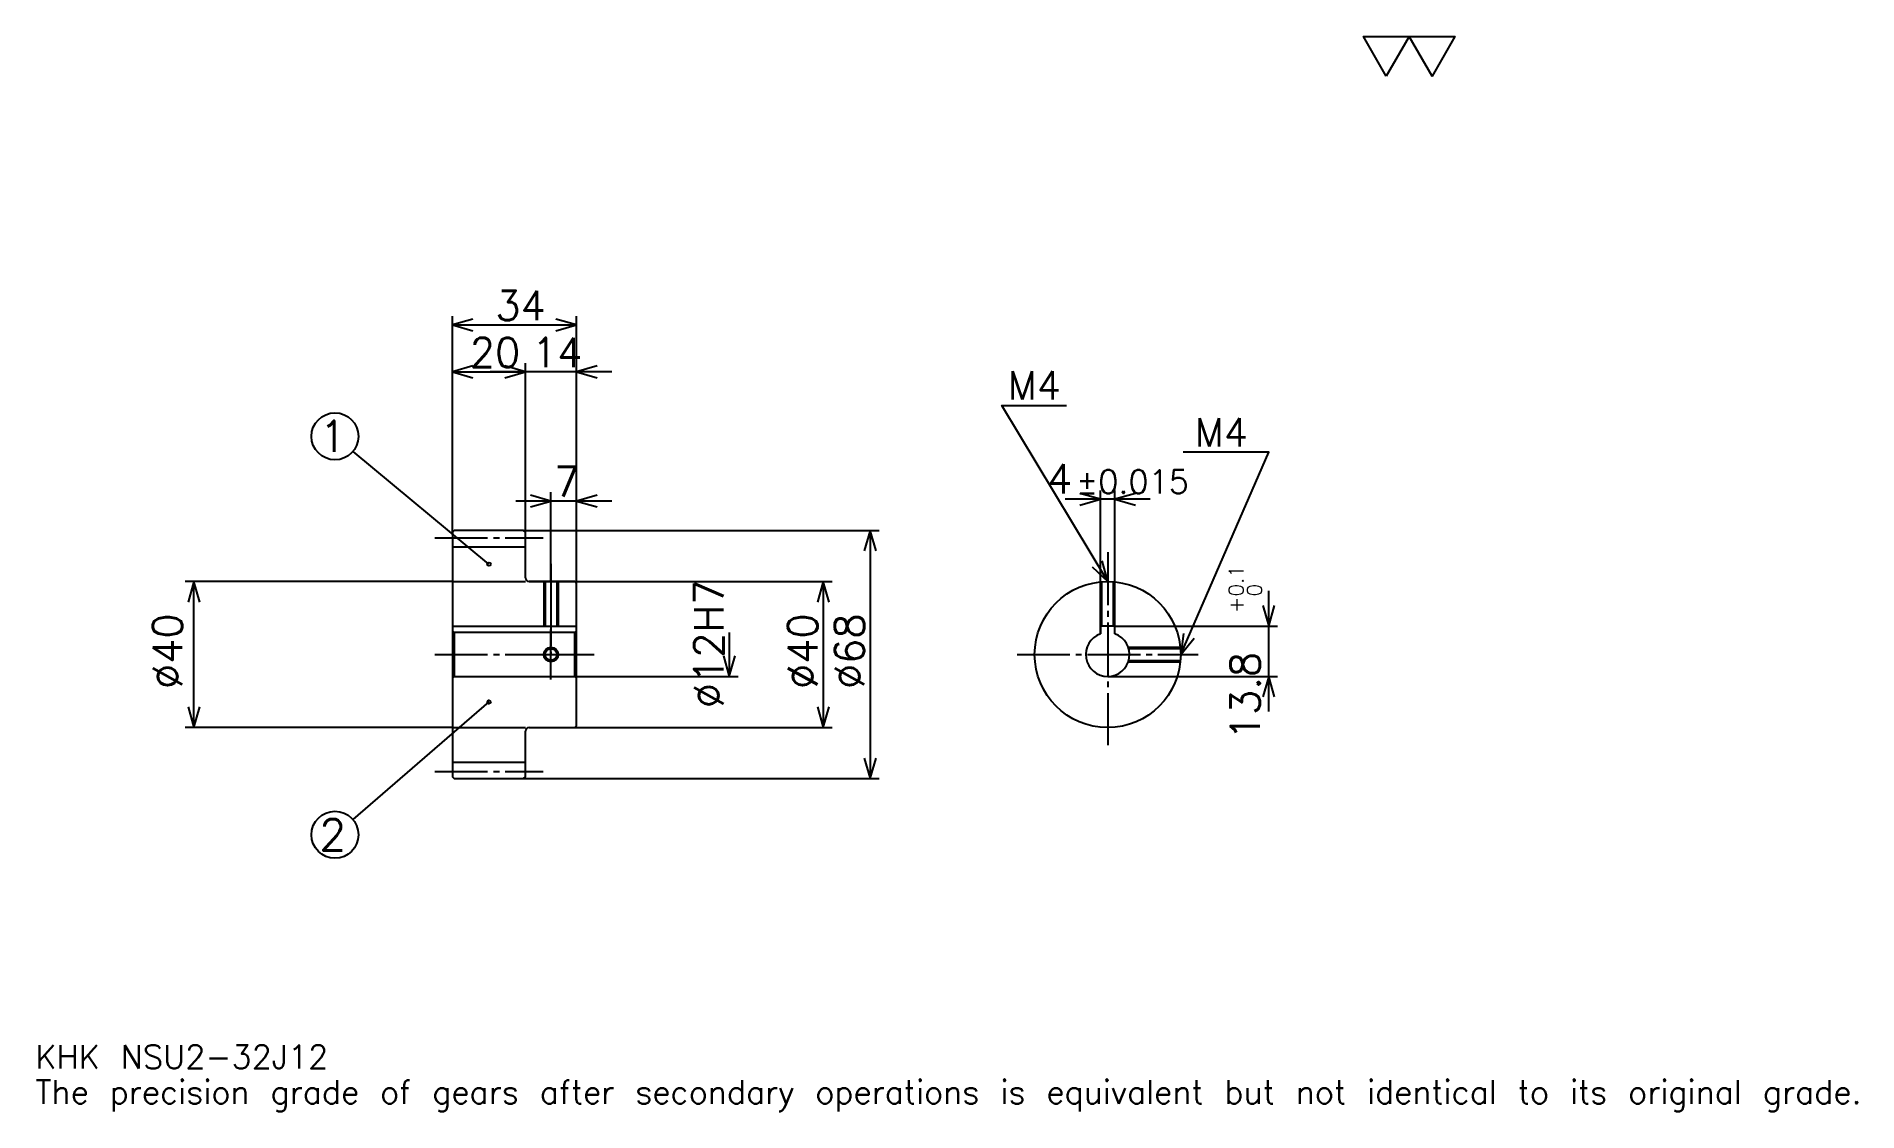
# Model space of a CAD drawing. Extents: x 16 to 515, y 6 to 300.
import ezdxf

# ---------------------------------------------------------------- set-up
doc = ezdxf.new("R2010")
doc.units = 0
doc.linetypes.add('DASHDOT', pattern=[19.304349, 14.478261, -1.608696, 1.608696, -1.608696])
doc.layers.get('0').update_dxf_attribs({"linetype": 'CONTINUOUS'})
doc.layers.add('DASHDOT', color=6, linetype='DASHDOT')
doc.styles.add('KANJI', font='TXT', dxfattribs={"bigfont": 'BIGFONT'})

msp = doc.modelspace()

# ---------------------------------------------------------------- linework, layer by layer
at = {"color": 5}
for p, q in [((130.304352, 165.108688), (130.304352, 223.82608)), ((130.304352, 221.41304), (164.304352, 221.41304)), ((164.304352, 165.108688), (164.304352, 223.82608)), ((150.304352, 165.108688), (150.304352, 210.956512)), ((130.304352, 208.543472), (150.304352, 208.543472)), ((173.956528, 208.543472), (140.652176, 208.543472)), ((140.304352, 155.858688), (103.080757, 186.771545)), ((157.304352, 165.108688), (157.304352, 175.565216)), ((307.782593, 138.908691), (307.782593, 176.043472)), ((311.782593, 138.908691), (311.782593, 176.043472)), ((173.956528, 173.152161), (147.652176, 173.152161)), ((321.434784, 173.630432), (298.130432, 173.630432)), ((130.304352, 164.608688), (130.304352, 165.108688)), ((149.804352, 165.108688), (164.304352, 165.108688)), ((150.304352, 164.608688), (150.304352, 165.108688)), ((157.304352, 151.108688), (157.304352, 165.108688)), ((157.304352, 151.108688), (157.304352, 165.108688)), ((164.304352, 165.108688), (247.152176, 165.108688)), ((164.304352, 150.608688), (164.304352, 165.108688)), ((244.739136, 165.108688), (244.739136, 97.108688)), ((130.304352, 151.108688), (57.108704, 151.108688)), ((59.521744, 111.108688), (59.521744, 151.108688)), ((151.304352, 151.108688), (164.304352, 151.108688)), ((164.304352, 151.108688), (234.282608, 151.108688)), ((231.869568, 151.108688), (231.869568, 111.108688)), ((353.913025, 115.456512), (353.913025, 148.560867)), ((206.130432, 137.108688), (206.130432, 125.108688)), ((311.782593, 138.908691), (356.32608, 138.908691)), ((164.304352, 125.108688), (208.543488, 125.108688)), ((309.782593, 125.108688), (356.32608, 125.108688)), ((140.304352, 118.108688), (103.003235, 85.937431)), ((130.304352, 111.108688), (57.108704, 111.108688)), ((151.304352, 111.108688), (164.304352, 111.108688)), ((164.304352, 111.108688), (234.282608, 111.108688)), ((149.804352, 97.108688), (164.304352, 97.108688)), ((164.304352, 97.108688), (247.152176, 97.108688))]:
    msp.add_line(p, q, dxfattribs=at)
at = {"color": 4}
for p, q in [((130.304352, 160.608688), (150.304352, 160.608688)), ((130.304352, 151.108688), (150.304352, 151.108688)), ((130.304352, 138.908691), (164.304352, 138.908691)), ((130.804352, 137.108688), (130.804352, 125.108688)), ((163.804352, 137.108688), (164.304352, 137.608688)), ((163.804352, 125.108688), (164.304352, 124.608688)), ((130.304352, 111.108688), (150.304352, 111.108688)), ((130.304352, 101.608688), (150.304352, 101.608688))]:
    msp.add_line(p, q, dxfattribs=at)
at = {"color": 7}
msp.add_lwpolyline([(386.086945, 289.565216), (379.813019, 300.440002), (404.908691, 300.440002), (398.634766, 289.565216), (392.36087, 300.440002), (386.086945, 289.565216)], dxfattribs=at)
at = {"color": 5}
for points in [[(135.934784, 223.021729), (130.304352, 221.41304), (135.934784, 219.804352)], [(158.67392, 219.804352), (164.304352, 221.41304), (158.67392, 223.021729)], [(135.934784, 210.152161), (130.304352, 208.543472), (135.934784, 206.934784)], [(144.67392, 206.934784), (150.304352, 208.543472), (144.67392, 210.152161)], [(144.67392, 206.934784), (150.304352, 208.543472), (144.67392, 210.152161)], [(169.934784, 210.152161), (164.304352, 208.543472), (169.934784, 206.934784)], [(309.782593, 151.108688), (280.826111, 199.369568), (298.521729, 199.369568)], [(329.782593, 131.108688), (353.913025, 186.5), (330.426086, 186.5)], [(151.67392, 171.543472), (157.304352, 173.152161), (151.67392, 174.760864)], [(169.934784, 174.760864), (164.304352, 173.152161), (169.934784, 171.543472)], [(302.152161, 172.021729), (307.782593, 173.630432), (302.152161, 175.23912)], [(317.413025, 175.23912), (311.782593, 173.630432), (317.413025, 172.021729)], [(246.347839, 159.478256), (244.739136, 165.108688), (243.130432, 159.478256)], [(305.506348, 155.109085), (309.782593, 151.108688), (308.265198, 156.76442)], [(61.13044, 145.478256), (59.521744, 151.108688), (57.913048, 145.478256)], [(233.478271, 145.478256), (231.869568, 151.108688), (230.260864, 145.478256)], [(352.304352, 144.539124), (353.913025, 138.908691), (355.521729, 144.539124)], [(330.556488, 136.913071), (329.782593, 131.108688), (333.506134, 135.628098)], [(204.521744, 130.73912), (206.130432, 125.108688), (207.739136, 130.73912)], [(355.521729, 119.478256), (353.913025, 125.108688), (352.304352, 119.478256)], [(57.913048, 116.73912), (59.521744, 111.108688), (61.13044, 116.73912)], [(230.260864, 116.73912), (231.869568, 111.108688), (233.478271, 116.73912)], [(243.130432, 102.73912), (244.739136, 97.108688), (246.347839, 102.73912)]]:
    msp.add_lwpolyline(points, dxfattribs=at)
at = {"color": 4}
for points in [[(150.304352, 152.108688), (150.304352, 164.608688), (149.804352, 165.108688), (130.804352, 165.108688), (130.304352, 164.608688), (130.304352, 124.608688)], [(151.304352, 111.108688), (163.804352, 111.108688), (164.304352, 111.608688), (164.304352, 150.608688), (163.804352, 151.108688), (151.304352, 151.108688)], [(155.304352, 151.108688), (155.304352, 138.908691)], [(155.684357, 151.108688), (155.684357, 138.908691)], [(158.924347, 151.108688), (158.924347, 138.908691)], [(159.304352, 151.108688), (159.304352, 138.908691)], [(307.782593, 136.765549), (307.782593, 151.008438)], [(308.162598, 138.908691), (308.162598, 151.042969)], [(311.402588, 138.908691), (311.402588, 151.042969)], [(311.782593, 136.765549), (311.782593, 151.008438)], [(130.304352, 124.608688), (130.804352, 125.108688), (163.804352, 125.108688), (163.804352, 137.108688), (130.804352, 137.108688), (130.304352, 137.608688)], [(311.782593, 136.765549), (311.782593, 138.908691), (307.782593, 138.908691), (307.782593, 136.765549)], [(315.439453, 133.108688), (329.682373, 133.108688)], [(315.559753, 132.728683), (329.716888, 132.728683)], [(315.439453, 129.108688), (329.682373, 129.108688)], [(315.559753, 129.488693), (329.716888, 129.488693)], [(130.304352, 124.608688), (130.304352, 97.608688), (130.804352, 97.108688), (149.804352, 97.108688), (150.304352, 97.608688), (150.304352, 110.108688)]]:
    msp.add_lwpolyline(points, dxfattribs=at)
at = {"color": 5}
for centre, radius in [((98.13044, 190.882599), 6.434783), ((140.304352, 155.858688), 0.482609), ((140.304352, 118.108688), 0.482609), ((98.13044, 81.734772), 6.434783)]:
    msp.add_circle(centre, radius, dxfattribs=at)
at = {"color": 4}
for centre, radius in [((309.782593, 131.108688), 20), ((157.304352, 131.108688), 1.62)]:
    msp.add_circle(centre, radius, dxfattribs=at)
at = {"color": 7}
msp.add_circle((157.304352, 131.108688), 2, dxfattribs=at)
at = {"color": 4}
for centre, radius, start, end in [((151.304352, 152.108688), 1, 180, 270), ((309.782593, 131.108688), 6, 109.47122094, 70.52877906), ((151.304352, 110.108688), 1, 90, 180)]:
    msp.add_arc(centre, radius, start, end, dxfattribs=at)
at = {"layer": 'DASHDOT', "color": 7}
for p, q in [((125.478264, 163.108688), (155.130432, 163.108688)), ((309.782593, 159.152161), (309.782593, 106.2826)), ((157.304352, 151.108688), (157.304352, 131.108688)), ((125.478264, 131.108688), (169.130432, 131.108688)), ((284.956543, 131.108688), (334.608704, 131.108688)), ((125.478264, 99.108688), (155.130432, 99.108688))]:
    msp.add_line(p, q, dxfattribs=at)
for points in [[(157.304352, 155.934784), (157.304352, 134.082596)], [(157.304352, 124.2826), (157.304352, 137.934769)], [(150.478271, 131.108688), (164.130432, 131.108688)]]:
    msp.add_lwpolyline(points, dxfattribs=at)

# ---------------------------------------------------------------- texts
at = {"color": 7, "style": 'KANJI'}
for s, height, p in [('34', 8.043478, (142.076096, 222.699997)), ('20', 8.043478, (135.076096, 209.830429)), ('14', 8.043478, (152.076096, 209.830429)), ('M4', 7.721739, (282.434784, 200.978256)), ('1', 8.57971, (93.840584, 186.592743)), ('M4', 7.721739, (333.643494, 188.108688)), ('7', 8.043478, (158.190216, 174.439117)), ('4', 8.043478, (293.17926, 175.23912)), ('%%p0.015', 6.434783, (301.141327, 175.23912)), ('2', 8.57971, (93.840584, 77.444916)), ('KHK NSU2-32J12', 6.434783, (16.086956, 17.695652)), ('The precision grade of gears after secondary operations is equivalent but not identical to its original grade.', 6.434783, (16.086956, 8.043478))]:
    msp.add_text(s, height=height, dxfattribs=at).set_placement(p)
for s, height, p in [('%%c12H7', 8.043478, (204.521744, 116.429337)), ('0.1', 4.021739, (346.995667, 147.01355)), ('0', 4.021739, (351.982605, 147.01355)), ('+', 4.021739, (346.995667, 142.509201)), ('%%c40', 8.043478, (56.304352, 121.6576)), ('%%c40', 8.043478, (230.260864, 121.6576)), ('%%c68', 8.043478, (243.130432, 121.6576)), ('13.8', 8.043478, (351.5, 107.693848))]:
    msp.add_text(s, height=height, rotation=90, dxfattribs=at).set_placement(p)

doc.saveas('drawing.dxf')
